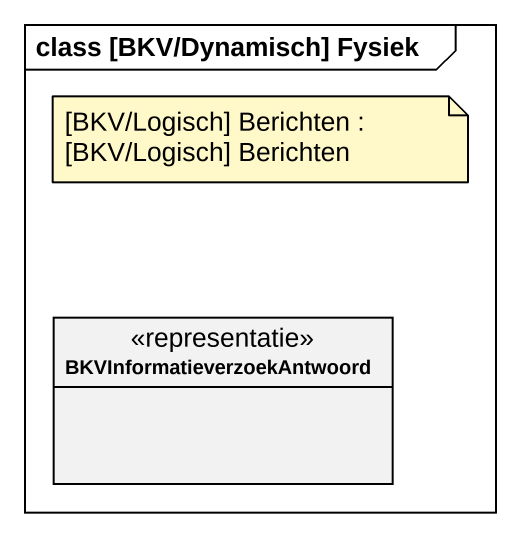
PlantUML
@startuml
mainframe class [BKV/Dynamisch] Fysiek
hide circle
hide empty members
class BKVInformatieverzoekAntwoord <<representatie>>
note as N1
  [BKV/Logisch] Berichten : [BKV/Logisch] Berichten
end note
@enduml
